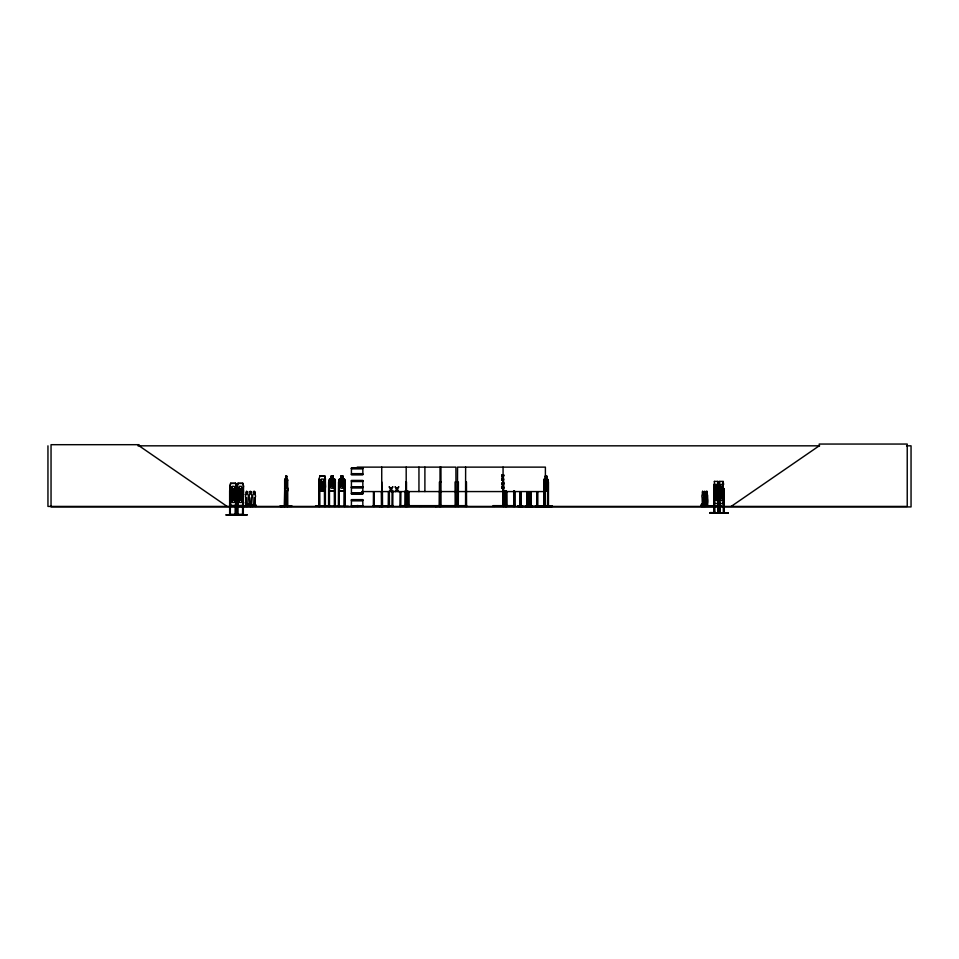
<?xml version="1.0" encoding="UTF-8"?>
<svg xmlns="http://www.w3.org/2000/svg" width="959" height="959" viewBox="0 0 959 959"><rect width="100%" height="100%" fill="white"/><g stroke="black" fill="none" stroke-linecap="round" stroke-linejoin="round"><path stroke-width="1.44" d="M400.982 505.789L410.92 506.292M435.146 506.34L444.305 506.292M435.146 505.956L444.305 505.956L435.146 506.424M514.024 505.789L500.394 505.908L509.553 506.292M500.394 505.956L509.553 505.956M703.103 505.501L703.283 497.637A2.038 0.827 -90 0 0 703.103 494.436L703.055 491.727M705.069 505.501L705.368 497.637A2.038 0.827 -90 0 0 705.189 494.436L705.057 491.979M707.143 505.501C706.399 487.675 709.804 505.261 706.315 505.501L706.148 497.637A2.038 0.827 -90 0 1 706.435 494.436L706.555 491.511M247.698 505.501L247.997 497.637A2.038 1.45 -90 0 0 247.698 494.436L247.59 491.727M251.15 505.501L251.534 497.637A2.038 1.45 -90 0 0 251.234 494.436L251.126 491.979M254.782 505.501L255.094 497.637A2.038 1.45 -90 0 0 254.782 494.436L254.758 491.979M701.88 504.758L701.892 505.944M701.604 504.566L702.563 504.266M702.396 505.501L702.108 497.637A2.038 0.827 -90 0 1 702.276 494.436L702.599 491.356M701.52 505.944L701.52 504.158L702.491 504.29M704.374 491.979L704.242 494.436A2.038 0.827 -90 0 0 704.074 497.637L704.362 505.501M703.486 505.944L703.486 504.158L704.505 504.758M706.603 504.266L705.92 504.758M706.184 504.398L706.531 504.29M705.836 506.148L706.016 504.506M705.728 505.944C704.266 503.031 707.526 505.429 705.56 504.158L705.56 505.944M247.782 505.501L246.235 505.501L245.936 497.637A2.038 1.45 -90 0 1 246.235 494.436L246.607 491.356L247.758 491.979M247.674 504.758L247.038 504.326L247.818 504.758M247.698 504.686L246.99 504.446M249.784 505.501L249.484 497.637A2.038 1.45 -90 0 1 249.784 494.436L249.879 491.727L251.138 491.727M251.366 504.29L250.455 504.446L251.282 504.758M250.755 504.686L251.462 504.506L250.587 504.602M255.094 497.637L254.878 505.501L253.332 505.501L253.032 497.637A2.038 1.45 -90 0 1 253.332 494.436L253.428 491.727L254.507 491.356M253.416 492.243L253.787 491.356M255.238 505.944L255.13 504.158L254.111 504.446L254.65 505.944M254.83 504.29L254.159 504.638L254.962 504.266M254.111 504.566L254.758 504.758M285.075 491.212L284.667 488.215L284.979 491.212L287.448 491.212L287.796 488.227M287.448 491.212L287.76 488.203M703.283 505.621L702.276 505.501M351.378 506.412L362.85 506.172M701.52 504.158L702.563 504.41M703.858 506.148L703.558 504.614L704.445 504.374M706.639 504.518L706.064 504.398M279.98 506.4L291.896 506.34M280.136 505.932L291.884 505.956L280.16 506.424M714.419 481.406L713.999 513.041L713.94 512.154M723.23 503.535L719.502 503.535L719.67 481.406M715.462 491.511L714.683 492.506L715.75 495.935L714.731 499.519L716.073 496.606L717.344 499.579L716.385 495.959L717.38 492.614L716.421 488.982L717.356 485.362L716.121 488.335L714.803 485.422L715.798 489.006L714.839 492.435L716.097 489.677L717.308 492.494L715.462 492.506M547.625 491.212L548.152 488.203L547.709 491.212L544.232 491.212M704.266 491.979L704.985 491.356M704.002 505.944L703.942 504.638M717.895 503.535L717.907 481.406L718.375 484.415M723.146 503.535L723.769 500.55M547.709 506.376L548.524 505.537M287.256 485.793L286.753 488.203L285.806 488.203L285.674 476.072L286.789 476.072L287.256 480.183L287.352 506.424M709.888 512.993L728.229 513.017M710.116 512.574L728.025 512.981M710.104 512.957L728.001 512.921M254.71 504.398L254.914 504.758M235.602 505.441L236.393 502.456L236.393 486.297L235.662 483.312L230.604 483.312L229.944 486.309L230.663 505.441L235.674 505.441M230.016 486.321L230.675 483.312M237.281 514.947L237.209 486.309L237.94 483.312M237.352 486.321L237.988 483.408L242.879 483.408M247.014 504.638L248.141 504.158L248.141 505.944M251.126 504.386L251.498 505.944M237.209 486.309L238 505.441L242.939 505.441L243.586 486.297L242.867 483.312L237.868 483.312M242.939 505.441L243.658 502.456M319.035 506.424L319.071 479.068L319.874 476.072M339.45 491.212L344.509 491.212L345.168 480.147L344.413 479.08L343.046 479.08M344.509 491.212L345.24 488.227M240.505 497.17L238.695 494.233L240.05 490.912L238.779 487.268L240.505 490.253L241.68 487.352L242.363 487.436L240.937 490.888L242.279 494.353L240.289 497.253M226.072 514.935L247.014 514.899M246.259 491.979L246.691 491.356M315.571 505.956L348.357 506.34M335.003 506.364L334.967 481.981M722.163 492.506L722.163 498.129L720.712 498.129L720.772 486.812L722.199 486.812L722.199 492.423L721.3 495.264L720.029 492.506L721 495.935L720.221 499.591L721.336 496.606L722.678 499.411L721.636 495.959L722.618 492.506L720.712 492.506M284.703 480.195L285.087 479.08M502.096 479.956L503.583 475.113L502.636 477.019L503.223 475.113L504.026 475.113L503.259 477.498L504.026 479.956L503.211 479.956L502.12 475.113M502.636 485.05L503.223 483.156L504.026 483.156L503.259 485.542L504.026 487.999L503.211 487.999L502.612 486.057L503.655 487.999L502.816 485.542L503.583 483.156L503.079 485.05L502.048 483.156M502.013 479.956L502.612 478.026M503.055 478.026L502.444 479.956L501.653 479.956L502.432 477.534L501.677 475.113L502.492 475.113L503.079 477.019M502.013 487.999L502.612 486.057M503.055 486.057L502.444 487.999L501.653 487.999L502.432 485.578L501.677 483.156L502.492 483.156L503.079 485.05M502.096 487.999L502.876 485.578L502.12 483.156M522.799 506.34L517.716 506.364L552.372 506.424M532.449 506.34L525.58 506.364M383.684 506.34L379.009 506.364M504.806 506.364L504.818 490.816M701.005 506.412L701.089 505.093L707.898 505.093L707.898 506.148M702.264 506.412L702.228 505.093M702.971 506.412L703.151 505.093M704.23 506.412L704.302 505.093M705.045 506.412L705.129 505.093L705.225 505.944M706.363 506.148L706.363 505.093M721.492 506.148L709.204 506.148M362.85 486.956L351.318 487.124M391.895 505.92L387.136 506.364M406.46 506.376L406.592 505.537L405.166 505.537M545.395 480.075L545.395 467.129L457.563 467.129L457.431 505.956M543.861 480.195L544.352 479.08M713.832 492.518L714.359 491.404L717.967 491.404L718.459 492.506L717.979 493.525L714.347 493.525L713.856 492.458L714.431 493.525M232.102 494.317L233.205 491.595L234.344 494.436L233.241 497.17L231.515 494.412L232.833 497.853L231.455 501.437L233.277 498.512L234.991 501.485L233.696 497.865L235.027 494.233L233.66 490.888L235.075 487.328L233.241 490.253L231.515 487.268L232.785 490.912L231.455 494.341L234.128 494.341M717.895 493.525L718.471 492.423M723.122 493.429L723.637 492.423M723.146 493.525L723.721 492.423M389.774 491.571L390.972 489.629L392.159 491.571M395.719 491.571L396.918 489.629L398.105 491.571M241.464 498.344L239.414 498.344L239.474 495.335L237.892 495.443L237.281 494.329L238.024 493.322L239.462 493.322M329.632 479.08L328.889 480.159L328.937 506.376M324.777 488.203L325.533 487.124L324.873 476.072L319.803 476.072M339.534 479.08L338.791 480.159L339.522 491.212M338.935 480.195L339.57 479.188L344.461 479.188M389.078 491.571L390.613 489.15L389.126 486.728L391.02 488.634L392.89 486.728L391.38 489.114L392.89 491.571M395.024 491.571L396.57 489.15L395.072 486.728L396.966 488.634L398.836 486.728L397.326 489.114L398.836 491.571M234.979 506.4L252.181 505.944L252.181 505.093M246.559 506.4L247.326 506.388M250.011 506.4L250.179 505.093M250.767 506.412L250.047 506.424M252.181 506.4L252.361 505.093L251.006 505.093M252.517 506.412L251.797 506.424M253.655 506.4L253.811 505.093M255.394 506.4L255.993 505.093L254.65 505.093M235.578 493.322L236.393 494.376L235.542 495.335L230.651 495.335L229.944 494.364L230.759 493.322L232.186 493.322M236.322 494.376L235.65 495.443L234.2 495.443M242.459 494.341L241.392 495.335L242.915 495.443L243.658 494.376L241.488 493.322M255.046 504.434L254.159 504.602M545.287 479.188L544.58 480.183L545.287 488.203L546.63 488.203L547.349 485.793L546.63 479.068L548.2 480.147L548.14 506.376M716.936 493.429L717.704 492.423M722.954 492.423L722.247 496.534L720.641 496.534M720.712 491.511L719.945 492.506L719.945 498.129L720.712 500.526L722.163 500.526L722.942 498.129L722.954 486.812L722.199 484.415L720.772 484.415L720.017 486.812L720.017 492.423L720.772 493.429M704.457 491.356L705.141 491.727M706.735 491.248L706.435 494.436M232.186 493.417L231.143 494.424L231.143 500.035L232.186 502.444L234.152 502.444L235.207 500.035L235.195 488.73L234.128 486.321L232.138 486.321L231.083 488.73L232.078 498.452L234.272 498.452L232.138 498.344M238.407 494.424L239.45 493.417M234.128 495.335L235.195 494.341M324.394 487.1L323.327 488.107L323.327 491.212L321.205 491.212L320.282 481.49L321.349 479.08L323.327 479.08L324.394 481.49L324.502 506.424M731.166 506.424L819.202 445.827L819.202 444.053L907.226 444.053L907.226 506.424L47.95 506.424L47.95 445.827M714.779 492.506L716.049 495.264L716.996 492.447M235.303 506.412L256.017 506.268M238.467 506.424L239.043 506.268M255.55 506.268L256.161 506.412M325.101 506.364L325.161 481.981M250.059 491.356L250.79 491.356M251.234 504.266L251.006 505.944M527.078 506.364L527.138 492.051M701.736 504.266L701.652 505.944M137.952 445.827L819.657 445.827M906.555 445.827L911.05 445.827L911.05 506.927L51.043 506.927L51.043 444.688L139.079 444.688L139.079 445.827L227.103 506.424M357.216 467.129L455.909 467.129L456.028 506.424M351.402 468.028L362.85 468.028M362.85 468.256L351.402 468.22L351.426 473.662L362.838 473.662L362.838 468.256M351.33 474.058L362.922 474.058M351.33 474.405L362.922 474.405M351.414 474.789L362.838 474.789M285.71 476.179L286.753 476.179M319.862 476.179L324.813 476.179M331.083 476.179L333.145 476.179M340.984 476.179L343.046 476.179M545.287 476.179L546.714 476.179M545.527 476.683L546.39 476.683L546.39 477.678L545.527 477.678M502.432 477.534L503.259 477.498M284.991 479.08L285.77 479.08M286.693 479.08L287.76 480.183L287.328 479.188L285.003 479.188M319.071 479.068L319.215 487.1L319.922 488.107L324.813 488.107M325.461 479.068L324.801 476.072M329.56 479.08L331.083 479.08M333.145 479.08L334.583 479.08M339.462 479.08L340.984 479.08M544.244 479.08L545.335 479.08M334.559 479.188L329.596 479.188L329.033 488.203M544.292 479.188L547.613 479.068L548.14 480.267M284.667 480.159L284.667 506.424M287.7 480.147L287.7 506.424M543.897 480.159L543.849 506.424M545.287 480.183L546.654 480.303M351.414 480.411L362.838 480.411M351.33 480.795L362.922 480.795M351.33 481.142L362.922 481.142M714.335 481.406L717.991 481.406M719.586 481.406L723.242 481.406M324.574 481.981L325.389 481.981M335.194 481.981L334.391 481.981L334.547 506.424L334.607 481.981M345.096 481.981L344.293 481.981L344.221 506.424M381.742 481.981L382.197 506.424M440.948 481.981L439.45 481.981L439.462 506.424L439.57 490.816M455.909 481.981L455.069 481.981L455.165 506.424M457.551 481.981L458.39 481.981L458.294 506.424M465.618 481.981L466.458 481.981L466.553 506.424M503.775 481.981L502.9 481.981L502.9 506.424M543.849 481.981L544.52 481.981M230.651 483.408L235.614 483.408M719.118 484.391L719.25 513.041M545.287 485.793L546.63 485.793M319.143 487.148L319.898 488.203M351.402 487.244L362.85 487.244M362.85 487.472L351.402 487.46L351.426 492.89L362.838 492.89L362.838 487.472M351.426 487.807L362.826 487.807M319.827 488.203L321.277 488.203M324.849 488.203L323.327 488.203L323.399 491.212M335.266 488.227L334.535 491.212L329.548 491.212L328.889 488.215L329.62 491.212M716.96 488.407L715.33 488.407L715.378 491.511M720.581 488.407L722.211 488.407M713.987 488.599L714.467 513.041M719.25 488.599L719.718 513.041M232.114 490.313L234.296 490.313L234.296 493.322M239.39 490.313L241.56 490.313L241.488 493.417M232.186 490.409L234.224 490.409M235.375 490.517L236.178 490.517M239.45 490.409L241.488 490.409M242.639 490.517L243.442 490.517L243.286 514.947M285.003 491.116L287.424 491.116M321.277 491.116L323.327 491.116M329.596 491.116L334.559 491.116M339.498 491.116L344.461 491.116M544.292 491.116L547.673 491.116M723.134 491.404L723.721 492.506L723.218 491.404L719.526 491.404L719.202 492.458M361.651 491.571L455.909 491.571M457.563 491.571L545.395 491.571M246.235 492.243L246.235 494.436M254.782 492.243L254.782 494.436M702.396 492.243L702.707 491.248L703.103 494.436M707.023 491.511L707.263 494.436A2.038 0.827 -90 0 1 707.43 497.637M713.952 492.458L714.383 503.439L717.979 503.535M234.224 493.322L235.65 493.322M351.33 493.274L362.922 493.274M230.723 493.417L235.626 493.417L236.262 494.424M237.988 493.417L242.891 493.417M723.23 493.525L719.598 493.525L719.118 492.458L719.682 493.525M351.33 493.621L362.922 493.621M351.414 494.017L362.838 494.017M239.414 494.341L241.392 494.341M230.088 494.388L230.699 495.443M232.186 494.424L234.152 494.424M237.352 494.388L237.964 495.443L242.879 495.335M239.45 494.424L241.416 494.424M704.242 494.436L704.362 494.436A2.038 0.827 -90 0 0 704.194 497.637L704.194 497.637M705.189 494.436L705.069 494.436A2.038 0.827 -90 0 1 705.249 497.637L705.368 497.637M707.263 494.436L707.143 492.243M230.628 495.443L232.138 495.443M715.378 496.534L716.996 496.534L716.996 493.525M245.936 497.637L246.331 505.501M249.484 497.637L249.688 505.501L251.234 505.501M706.148 497.637L706.435 505.501M239.342 498.452L241.536 498.452L241.536 495.443M351.414 499.627L362.838 499.627M351.33 500.023L362.922 500.023M351.33 500.37L362.922 500.37M719.022 500.55L719.634 503.439M230.016 502.456L230.735 505.441M247.554 505.093L250.347 505.093L250.347 505.944M284.284 505.537L285.003 505.537M287.017 505.537L287.736 505.537M319.695 505.537L318.736 505.537L318.748 506.424M329.512 505.537L328.541 505.537L328.577 506.424L328.625 481.981L329.44 481.981L329.5 506.424M335.266 505.537L334.307 505.537L334.319 506.424M338.443 505.537L339.414 505.537L339.402 506.424M344.209 505.537L345.168 505.537M373.363 505.537L374.382 505.537L374.382 506.424M381.358 505.537L382.521 505.537M388.383 505.537L389.426 505.537M391.967 505.537L392.998 505.537L392.998 506.424M399.963 505.537L400.982 505.537L400.982 506.424M406.928 505.537L409.133 505.537L409.133 506.424L409.037 492.051M439.378 505.537L441.044 505.537M456.004 505.537L454.974 505.537L454.986 506.424M457.455 505.537L458.486 505.537L458.474 506.424M465.535 505.537L466.553 505.537M502.816 505.537L503.859 505.537L503.859 506.424M504.722 505.537L505.225 506.424M520.006 505.537L521.288 505.537M527.054 505.537L529.164 505.537M530.938 505.537L529.895 505.537L529.907 506.424M537.735 505.537L536.692 505.537L536.704 506.424M543.765 505.537L545.479 505.537M704.242 505.501L705.189 505.501M514.12 505.657L493.022 505.657L493.022 506.424M374.382 505.789L391.716 505.956M701.185 505.944L707.802 505.944M351.426 506.028L362.826 506.028M383.708 505.956L379.129 506.424M391.943 505.956L387.028 506.424M517.776 505.956L522.871 506.424M535.218 506.364L552.42 506.34M721.504 506.268L701.137 506.412M713.916 512.154L714.767 512.154M718.087 512.154L718.938 512.154M719.166 512.154L720.089 513.041M724.189 512.154L723.266 513.041M229.561 514.06L230.532 514.06L230.52 514.947M235.291 514.06L236.25 514.06M237.796 514.06L236.825 514.06L236.849 514.947M242.555 514.06L243.526 514.06L243.514 514.947M230.292 514.312L235.53 514.312M237.556 514.312L242.795 514.312M246.751 514.887L226.432 514.947M226.072 514.947L247.014 514.947M515.043 506.364L515.043 505.537L513.58 505.537L513.58 506.424M392.063 506.364L392.159 505.537M530.914 506.364L530.854 492.051M338.719 506.364L338.755 481.981M238.347 494.341L239.414 495.335M241.416 493.417L242.471 494.424M234.152 493.417L235.207 494.424M722.942 492.506L722.127 488.407M716.912 491.511L717.692 492.506M714.755 492.423L715.522 493.429M334.511 479.08L335.338 480.147L335.326 506.424M334.487 479.188L335.266 480.183M242.819 493.417L243.598 494.424M254.579 491.511L254.878 492.243M706.939 491.356L707.263 492.243M502.048 475.113L502.636 477.019M242.807 483.408L243.514 486.321M235.59 483.312L236.322 486.321L236.178 514.947M552.396 505.932L535.11 506.424M544.592 506.376L544.676 490.816M548.116 488.215L548.116 480.135M723.637 484.415L723.122 481.502L723.637 513.041M714.335 503.535L713.952 484.391M544.376 491.116L543.813 488.215L544.34 491.212M727.965 513.041L710.139 513.041M724.153 513.041L724.117 488.599L723.422 488.599L723.422 513.041M723.841 488.599L723.817 513.041M719.945 502.984L719.933 513.041M719.514 488.599L719.538 513.041M718.89 513.041L718.866 488.599L718.159 488.599L718.015 513.041M718.591 488.599L718.591 513.041M718.435 502.984L718.387 513.041M718.375 492.506L718.375 500.526M714.695 501.545L714.743 513.041M714.263 501.545L714.263 513.041M706.663 505.093L706.663 506.148M706.076 504.158L706.076 505.944M704.685 505.093L704.685 505.944M704.589 505.093L704.589 506.148M703.618 504.158L703.762 505.944M702.623 505.093L702.623 506.148M702.036 504.158L702.036 505.944M548.452 506.424L548.452 481.981L547.781 481.981L547.949 506.424L548.057 490.612M546.762 479.08L546.762 476.072L545.239 476.072L545.311 506.424M546.678 476.072L546.63 491.2M545.395 490.816L545.479 506.424M545.12 505.537L545.096 506.424M544.784 505.537L544.808 506.424M544.52 490.612L544.436 506.424L544.244 481.981M544.125 481.981L544.113 506.424M537.651 492.051L537.615 506.424M537.472 492.051L537.472 506.424M537.34 505.537L537.364 506.424M537.088 505.537L537.064 506.424M536.956 492.051L536.872 506.424M532.521 506.424L525.472 506.424M530.675 492.051L530.759 506.424M530.543 505.537L530.519 506.424M530.267 505.537L530.291 506.424M530.159 492.051L529.979 506.424M529.068 492.051L529.164 506.424M528.241 492.051L528.337 506.424M528.001 492.051L528.145 506.424M527.834 492.051L527.834 506.424M527.726 505.537L527.702 506.424M527.426 505.537L527.462 506.424M527.318 492.051L527.234 506.424M521.205 492.051L521.288 506.424M521.037 492.051L521.109 506.424M520.929 492.051L520.833 506.424M520.653 505.537L520.617 506.424M520.521 492.051L520.389 506.424M520.341 492.051L520.198 506.424M520.102 492.051L520.006 506.424M514.947 492.051L514.851 506.424M514.599 505.537L514.635 506.424L514.504 490.816M514.216 505.537L514.216 506.424M514.12 492.051L514.024 506.424M513.676 490.816L513.772 506.424M512.574 505.657L512.574 506.424M506.891 506.424L506.891 505.537L505.513 505.537L505.513 506.424M506.796 492.051L506.796 506.424M506.436 490.816L506.568 506.424M506.34 505.537L506.34 506.424M506.064 505.537L506.064 506.424M505.968 492.051L505.873 506.424M505.609 490.816L505.705 506.424M505.141 490.816L505.129 506.424M504.77 505.537L504.722 506.424M503.607 481.981L503.691 506.424M503.487 505.537L503.511 506.424M503.055 467.129L503.163 506.424M494.568 505.657L494.568 506.424M466.362 505.537L466.362 506.424M466.218 506.424L466.218 505.657L402.54 505.657L402.54 506.424M465.714 505.537L465.726 506.424M465.63 467.129L465.559 506.424M464.432 505.657L464.432 506.424M457.647 505.537L457.647 506.424M455.813 505.537L455.801 506.424M440.948 467.129L441.02 506.424M440.852 505.537L440.852 506.424M440.325 505.537L440.325 506.424M440.253 481.981L440.217 506.424M440.025 467.129L440.025 506.424M439.678 481.981L439.678 506.424M424.897 467.129L424.897 491.571M420.977 505.657L420.977 506.424M419.371 505.657L419.371 506.424M418.951 467.129L418.951 491.571M408.21 492.051L408.114 506.424M407.947 505.537L407.947 506.424M407.851 490.816L407.755 506.424M407.119 505.537L407.119 506.424M407.024 490.816L406.952 506.424M406.892 505.657L406.892 506.424M406.484 506.424L406.496 481.981L405.765 481.981L405.825 506.424M406.184 467.129L406.22 506.424M406.089 490.816L406.077 506.424M405.693 490.816L405.621 506.424M405.465 490.816L405.501 506.424M405.261 490.816L405.166 506.424M404.147 505.657L404.147 506.424M400.886 492.051L400.79 506.424M400.155 505.537L400.155 506.424M400.059 492.051L399.963 506.424M392.89 490.816L392.794 506.424M392.075 490.816L392.003 506.424M389.342 492.051L389.426 506.424M389.186 492.051L389.186 506.424L389.054 505.537M388.743 505.537L388.767 506.424M388.635 492.051L388.551 506.424M388.467 492.051L388.395 506.424M382.425 492.051L382.521 506.424M382.054 505.537L382.102 506.424M381.742 467.129L381.73 506.424M381.598 492.051L381.682 506.424M381.442 492.051L381.502 506.424M374.286 492.051L374.19 506.424M373.554 505.537L373.554 506.424M373.459 492.051L373.363 506.424M362.838 486.956L362.838 481.538L351.414 481.538L351.414 486.956M362.838 506.172L362.826 500.766L351.414 500.766L351.414 506.172M358.139 506.424L358.043 505.537L357.947 506.424M357.311 505.537L357.299 506.424M357.12 505.537L357.144 506.424M345.096 480.183L345.096 506.424M344.868 481.981L344.868 506.424M344.653 505.537L344.617 506.424M344.509 481.981L344.449 506.424M340.984 476.072L339.989 485.793L341.056 488.203L343.046 488.203L344.101 485.793L343.118 476.072L340.913 476.072L340.913 479.08M339.174 506.424L339.342 481.981L338.527 481.981L338.395 506.424M339.114 481.981L339.007 506.424L338.851 505.537M335.039 505.537L335.159 506.424M333.217 479.08L333.217 476.072L331.011 476.072L330.088 485.793L331.155 488.203L333.145 488.203L334.2 485.793L334.2 480.183L333.145 479.188L333.145 476.072M329.213 481.981L329.273 506.424M329.081 505.537L328.985 506.424M325.425 506.424L325.449 505.537L324.49 505.537L324.729 506.424M325.389 479.08L325.389 506.424M324.801 481.981L324.801 506.424M319.695 506.424L319.623 481.981L318.82 481.981L318.844 506.424M319.395 481.981L319.467 506.424M319.263 505.537L319.299 506.424M287.46 505.537L287.508 506.424M287.089 490.612L287.053 506.424M284.967 506.424L284.931 481.981L284.32 506.424M284.511 505.537L284.559 506.424M255.825 505.093L255.825 505.944L252.804 505.944L252.804 505.093M254.818 505.093L254.818 506.148M253.979 505.944L253.979 505.093L252.637 505.093L252.637 506.148M251.186 505.093L251.186 506.148M250.826 504.158L250.826 505.944M249.172 505.093L249.172 505.944M248.896 505.093L248.992 506.148M248.729 505.093L248.729 505.944M248.045 504.158L248.045 505.944M247.722 505.093L247.722 506.148M247.47 504.158L247.59 506.148M247.374 504.158L247.374 505.944M246.883 505.944L246.883 505.093L245.54 505.093L245.6 506.148M246.715 505.093L246.715 506.148M245.708 505.093L245.708 505.944M243.214 490.517L243.214 514.947M242.963 514.06L242.999 514.947M242.867 490.517L242.795 514.947M242.639 503.451L242.567 514.947M239.522 490.409L239.522 493.417M237.784 514.947L237.724 490.517L236.909 490.517L237.077 514.947M237.496 502.013L237.556 514.947M237.388 514.06L237.364 514.947M235.95 502.013L236.022 514.947M235.698 514.06L235.818 514.947M235.602 490.517L235.53 514.947M235.375 504.89L235.303 514.947M230.292 514.947L230.46 490.517L229.645 490.517L229.645 514.947M230.088 486.321L230.088 502.456M230.232 504.89L230.088 514.947M230.004 514.06L229.98 514.947M229.872 490.517L229.812 514.947M287.029 487.088L286.154 484.271C284.991 494.688 284.907 472.895 286.142 482.928C287.832 475.532 285.686 485.446 287.029 487.088M722.654 492.327L721.348 489.677L720.101 492.435L721.048 489.006L720.137 485.362L721.372 488.335L722.69 485.422L721.683 488.982L722.654 492.327M242.375 501.317L241.704 501.413L240.541 498.512L238.719 501.437L240.098 497.853L238.755 494.52L240.469 491.595L242.291 494.412L240.961 497.865L242.375 501.317M320.402 480.087L321.804 483.648L320.462 487.112L322.272 484.355L324.022 487.112L322.692 483.672L324.082 480.087L322.236 483.012L320.402 480.087M333.912 487.088L333.229 487.172L332.066 484.271L330.22 487.196L331.61 483.612L330.28 480.183L332.03 482.928L333.84 480.171L332.485 483.636L333.912 487.088M343.813 487.088L343.13 487.172L341.967 484.271L340.121 487.196L341.512 483.612L340.181 480.183L341.931 482.928L343.73 480.171L342.387 483.636L343.813 487.088M715.522 484.415L714.755 486.812L714.683 498.129L715.462 500.526L716.912 500.526L717.692 498.129L717.704 486.812L716.936 484.415L715.522 484.415M242.471 500.035L241.416 502.444L239.45 502.444L238.407 500.035L238.347 488.73L239.414 486.321L241.392 486.321L242.459 488.73L242.471 500.035M362.814 468.579L351.438 468.579L362.826 468.579M286.585 476.683L285.974 477.678L286.585 476.683M332.785 476.683L331.514 476.683L331.514 477.678L332.785 477.678L332.785 476.683M342.687 476.683L341.416 476.683L341.416 477.678L342.687 477.678L342.687 476.683M286.753 480.183L285.806 480.183L285.806 485.793L286.753 485.793L286.753 480.183M333.145 480.183L331.155 480.183L331.155 485.793L333.145 485.793L333.145 480.183M343.046 480.183L341.056 480.183L341.056 485.793L343.046 485.793L343.046 480.183M323.327 481.49L321.349 481.49L321.349 487.1L323.327 487.1L323.327 481.49M716.936 486.812L715.522 486.812L715.462 498.129L716.912 498.129L716.936 486.812M234.128 488.73L232.138 488.73L232.186 500.035L234.152 500.035L234.128 488.73M241.392 488.73L239.414 488.73L239.45 500.035L241.416 500.035L241.392 488.73M716.649 489.006L715.726 489.006L715.726 490.001L716.649 490.001L716.649 489.006M721.911 489.006L720.976 489.006L720.976 490.001L721.911 490.001L721.911 489.006M322.979 489.605L321.697 489.605L321.697 490.612L322.979 490.612L322.979 489.605M233.804 490.912L232.546 490.912L232.546 491.919L233.804 491.919L233.804 490.912M241.069 490.912L239.81 490.912L239.81 491.919L241.069 491.919L241.069 490.912M716.685 494.94L715.774 494.94L715.774 495.935L716.685 495.935L716.685 494.94M721.947 494.94L721.024 494.94L721.024 495.935L721.947 495.935L721.947 494.94M233.768 496.846L232.498 496.846L232.498 497.841L233.768 497.841L233.768 496.846M241.045 496.846L239.762 496.846L239.762 497.841L241.045 497.841L241.045 496.846"/></g></svg>
